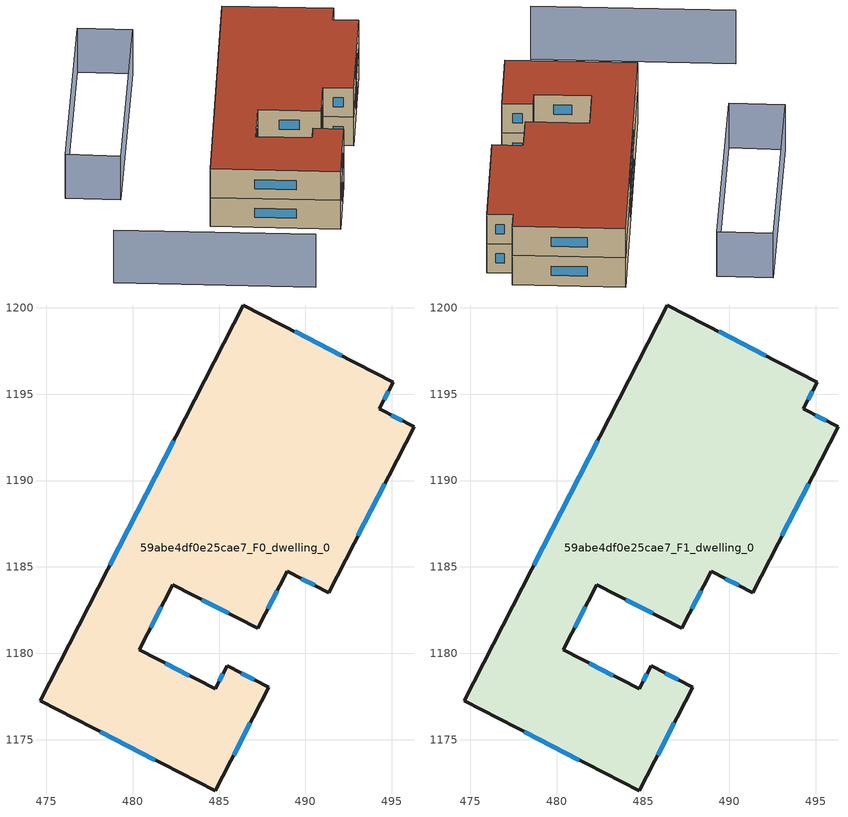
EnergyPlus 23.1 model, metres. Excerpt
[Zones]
59abe4df0e25cae7_F0_dwelling_0
 floor ground (EU_floor_Construction): 495.08,1195.7 494.28,1194.14 496.28,1193.12 491.35,1183.51 488.95,1184.74 487.25,1181.44 482.32,1183.98 480.38,1180.2 484.78,1177.94 485.47,1179.28 487.87,1178.04 484.78,1172.04 474.64,1177.25 486.41,1200.16 z0
 wall outside (EU_wall_Construction): 484.78,1172.04 487.87,1178.04 485.47,1179.28 484.78,1177.94 480.38,1180.2 482.32,1183.98 487.25,1181.44 488.95,1184.74 491.35,1183.51 496.28,1193.12 494.28,1194.14 495.08,1195.7 486.41,1200.16 474.64,1177.25 484.78,1172.04 z0:3
 window (EU_Window_Construction): 485.84,1174.09 486.81,1175.99 / 478.11,1175.46 481.31,1173.82 / 482.38,1192.31 478.67,1185.09 / 492.11,1197.23 489.38,1198.63 / 494.56,1194.68 494.81,1195.17 / 495.6,1193.47 494.97,1193.79 / 493.04,1186.8 494.59,1189.83 / 489.77,1184.32 490.53,1183.93 / 487.83,1182.57 488.37,1183.61 / 484.01,1183.11 485.56,1182.31 / 481.04,1181.5 481.65,1182.69 / 483.27,1178.72 481.88,1179.43 / 485.23,1178.82 485.01,1178.4 / 487.05,1178.46 486.29,1178.85 z1.03:1.97
59abe4df0e25cae7_F1_dwelling_0
 floor to 59abe4df0e25cae7_F0_dwelling_0 (EU_floor_Construction): 495.08,1195.7 494.28,1194.14 496.28,1193.12 491.35,1183.51 488.95,1184.74 487.25,1181.44 482.31,1183.98 480.38,1180.2 484.78,1177.94 485.46,1179.28 487.87,1178.04 484.78,1172.04 474.64,1177.25 486.41,1200.16 z3
 wall outside (EU_wall_Construction): 484.78,1172.04 487.87,1178.04 485.47,1179.28 484.78,1177.94 480.38,1180.2 482.32,1183.98 487.25,1181.44 488.95,1184.74 491.35,1183.51 496.28,1193.12 494.28,1194.14 495.08,1195.7 486.41,1200.16 474.64,1177.25 484.78,1172.04 z3:6
 window (EU_Window_Construction): 485.84,1174.09 486.81,1175.99 / 478.11,1175.46 481.31,1173.82 / 482.38,1192.31 478.67,1185.09 / 492.11,1197.23 489.38,1198.63 / 494.56,1194.68 494.81,1195.17 / 495.6,1193.47 494.97,1193.79 / 493.04,1186.8 494.59,1189.83 / 489.77,1184.32 490.53,1183.93 / 487.83,1182.57 488.37,1183.61 / 484.01,1183.11 485.56,1182.31 / 481.04,1181.5 481.65,1182.69 / 483.27,1178.72 481.88,1179.43 / 485.23,1178.82 485.01,1178.4 / 487.05,1178.46 486.29,1178.85 z4.03:4.97
 roof outside (EU_roof_Construction): 487.87,1178.04 485.47,1179.28 484.78,1177.94 480.38,1180.2 482.32,1183.98 487.25,1181.44 488.95,1184.74 491.35,1183.51 496.28,1193.12 494.28,1194.14 495.08,1195.7 486.41,1200.16 474.64,1177.25 484.78,1172.04 z6
shading: 463.22,1172.66 478.92,1164.66 z0:5.5; 478.64,1201.93 469.31,1184.29 / 469.31,1184.29 465.03,1186.56 / 465.03,1186.56 474.36,1204.19 / 474.36,1204.19 478.64,1201.93 z0:4.6
[Building]
EU S2 Campaign: North Axis=0; Terrain=City; Solar Distribution=FullExterior
[Site:Location]
Cape.Town.Intl.AP: Latitude=-33.965; Longitude=18.602; Time Zone=2; Elevation=46
[SizingPeriod:WeatherFileDays]
AnnualSizingPeriod: Begin Month=1; Begin Day of Month=1; End Month=12; End Day of Month=31; Day of Week for Start Day=Monday; Use Weather File Daylight Saving Period=No; Use Weather File Rain and Snow Indicators=No
[MATERIAL]
EU_InternalMass_Material: Roughness=MediumRough; Thickness=0.1; Conductivity=1; Density=1800; Specific Heat=900; Thermal Absorptance=0.9; Solar Absorptance=0.7; Visible Absorptance=0.7
[MATERIAL:NOMASS] Roughness=MediumRough; Thermal Absorptance=0.9; Solar Absorptance=0.7; Visible Absorptance=0.7
Name | Thermal Resistance
EU_wall_NoMass | 0.493876
EU_roof_NoMass | 0.449382
EU_floor_NoMass | 1.25
[WINDOWMATERIAL:SIMPLEGLAZINGSYSTEM]
EU_Window_SimpleGlazing: UFactor=4.4; Solar Heat Gain Coefficient=0.85; Visible Transmittance=0.85
[CONSTRUCTION]
EU_wall_Construction: EU_wall_NoMass
EU_roof_Construction: EU_roof_NoMass
EU_floor_Construction: EU_floor_NoMass
EU_Window_Construction: EU_Window_SimpleGlazing
EU_InternalMass_Construction: EU_InternalMass_Material
[ZONE] Type=1; Multiplier=1; Ceiling Height=autocalculate; Volume=783.23; Floor Area=autocalculate; Part of Total Floor Area=Yes
59abe4df0e25cae7_F0_dwelling_0; 59abe4df0e25cae7_F1_dwelling_0
[INTERNALMASS] Construction=EU_InternalMass_Construction; Surface Area=261.077
Name | Zone or ZoneList
59abe4df0e25cae7_F0_dwelling_0_EU_InternalMass | 59abe4df0e25cae7_F0_dwelling_0
59abe4df0e25cae7_F1_dwelling_0_EU_InternalMass | 59abe4df0e25cae7_F1_dwelling_0
[OTHEREQUIPMENT] Fuel Type=Electricity; Design Level Calculation Method=Watts/Area; Power per Zone Floor Area=1; Fraction Latent=0; Fraction Radiant=0; Fraction Lost=0; Carbon Dioxide Generation Rate=0; EndUse Subcategory=EU_Step8_InternalGains
Name | Zone or ZoneList or Space or SpaceList | Schedule
EU_Step8_InternalGain_59abe4df0e25cae7_F0_dwelling_0_f000 | 59abe4df0e25cae7_F0_dwelling_0 | EU_Step8_GainSchedule_59abe4df0e25cae7_F0_dwelling_0_f000
EU_Step8_InternalGain_59abe4df0e25cae7_F1_dwelling_0_f000 | 59abe4df0e25cae7_F1_dwelling_0 | EU_Step8_GainSchedule_59abe4df0e25cae7_F1_dwelling_0_f000
[ZONEVENTILATION:DESIGNFLOWRATE] Schedule=EU_AlwaysOn; Design Flow Rate Calculation Method=AirChanges/Hour; Air Changes per Hour=0.64; Ventilation Type=Natural; Fan Pressure Rise=0; Fan Total Efficiency=1; Constant Term Coefficient=1; Temperature Term Coefficient=0; Velocity Term Coefficient=0; Velocity Squared Term Coefficient=0; Minimum Indoor Temperature=-100; Maximum Indoor Temperature=100; Delta Temperature=-100; Minimum Outdoor Temperature=-100; Maximum Outdoor Temperature=100; Maximum Wind Speed=40
Name | Zone or ZoneList or Space or SpaceList
EU_ConstantAir_59abe4df0e25cae7_F0_dwelling_0 | 59abe4df0e25cae7_F0_dwelling_0
EU_ConstantAir_59abe4df0e25cae7_F1_dwelling_0 | 59abe4df0e25cae7_F1_dwelling_0
[HVACTEMPLATE:THERMOSTAT] Constant Heating Setpoint=20; Constant Cooling Setpoint=50
EU_HeatOnly_59abe4df0e25cae7_F0_dwelling_0; EU_HeatOnly_59abe4df0e25cae7_F1_dwelling_0
[HVACTEMPLATE:ZONE:IDEALLOADSAIRSYSTEM] System Availability Schedule=EU_AlwaysOn; Maximum Heating Supply Air Temperature=50; Minimum Cooling Supply Air Temperature=13; Maximum Heating Supply Air Humidity Ratio=0.0156; Minimum Cooling Supply Air Humidity Ratio=0.0077; Heating Limit=NoLimit; Cooling Limit=NoLimit; Heating Availability Schedule=EU_AlwaysOn; Cooling Availability Schedule=EU_CoolingOff; Dehumidification Control Type=ConstantSensibleHeatRatio; Cooling Sensible Heat Ratio=0.7; Dehumidification Setpoint=60; Humidification Control Type=None; Humidification Setpoint=30; Outdoor Air Method=None; Outdoor Air Flow Rate per Person=0.00944; Outdoor Air Flow Rate per Zone Floor Area=0; Outdoor Air Flow Rate per Zone=0; Demand Controlled Ventilation Type=None; Outdoor Air Economizer Type=NoEconomizer; Heat Recovery Type=None; Sensible Heat Recovery Effectiveness=0.7; Latent Heat Recovery Effectiveness=0.65
Name | Template Thermostat
59abe4df0e25cae7_F0_dwelling_0 | EU_HeatOnly_59abe4df0e25cae7_F0_dwelling_0
59abe4df0e25cae7_F1_dwelling_0 | EU_HeatOnly_59abe4df0e25cae7_F1_dwelling_0
[SIZING:ZONE] Zone Cooling Design Supply Air Temperature Input Method=SupplyAirTemperature; Zone Cooling Design Supply Air Temperature=13; Zone Heating Design Supply Air Temperature Input Method=SupplyAirTemperature; Zone Heating Design Supply Air Temperature=50; Zone Cooling Design Supply Air Humidity Ratio=0.008; Zone Heating Design Supply Air Humidity Ratio=0.008; Cooling Design Air Flow Method=DesignDay; Cooling Design Air Flow Rate=0; Cooling Minimum Air Flow per Zone Floor Area=0.000762; Cooling Minimum Air Flow=0; Cooling Minimum Air Flow Fraction=0.2; Heating Design Air Flow Method=DesignDay; Heating Design Air Flow Rate=0; Heating Maximum Air Flow per Zone Floor Area=0.002032; Heating Maximum Air Flow=0.141576; Heating Maximum Air Flow Fraction=0.3; Account for Dedicated Outdoor Air System=No; Dedicated Outdoor Air System Control Strategy=NeutralSupplyAir; Dedicated Outdoor Air Low Setpoint Temperature for Design=autosize; Dedicated Outdoor Air High Setpoint Temperature for Design=autosize; Zone Load Sizing Method=Sensible Load Only No Latent Load; Zone Latent Cooling Design Supply Air Humidity Ratio Input Method=HumidityRatioDifference; Zone Cooling Design Supply Air Humidity Ratio Difference=0.005; Zone Latent Heating Design Supply Air Humidity Ratio Input Method=HumidityRatioDifference; Zone Humidification Design Supply Air Humidity Ratio Difference=0.005
59abe4df0e25cae7_F0_dwelling_0; 59abe4df0e25cae7_F1_dwelling_0
[SCHEDULE:CONSTANT]
Name | Hourly Value
EU_AlwaysOn | 1
EU_CoolingOff | 0
[SCHEDULE:FILE] Column Number=1; Rows to Skip at Top=0; Number of Hours of Data=8760; Column Separator=Comma; Interpolate to Timestep=No; Minutes per Item=60; Adjust Schedule for Daylight Savings=Yes
Name | File
EU_Step8_GainSchedule_59abe4df0e25cae7_F0_dwelling_0_f000 | ../../schedules/59abe4df0e25cae7/59abe4df0e25cae7_F0_dwelling_0_f000_gain.csv
EU_Step8_GainSchedule_59abe4df0e25cae7_F1_dwelling_0_f000 | ../../schedules/59abe4df0e25cae7/59abe4df0e25cae7_F1_dwelling_0_f000_gain.csv
